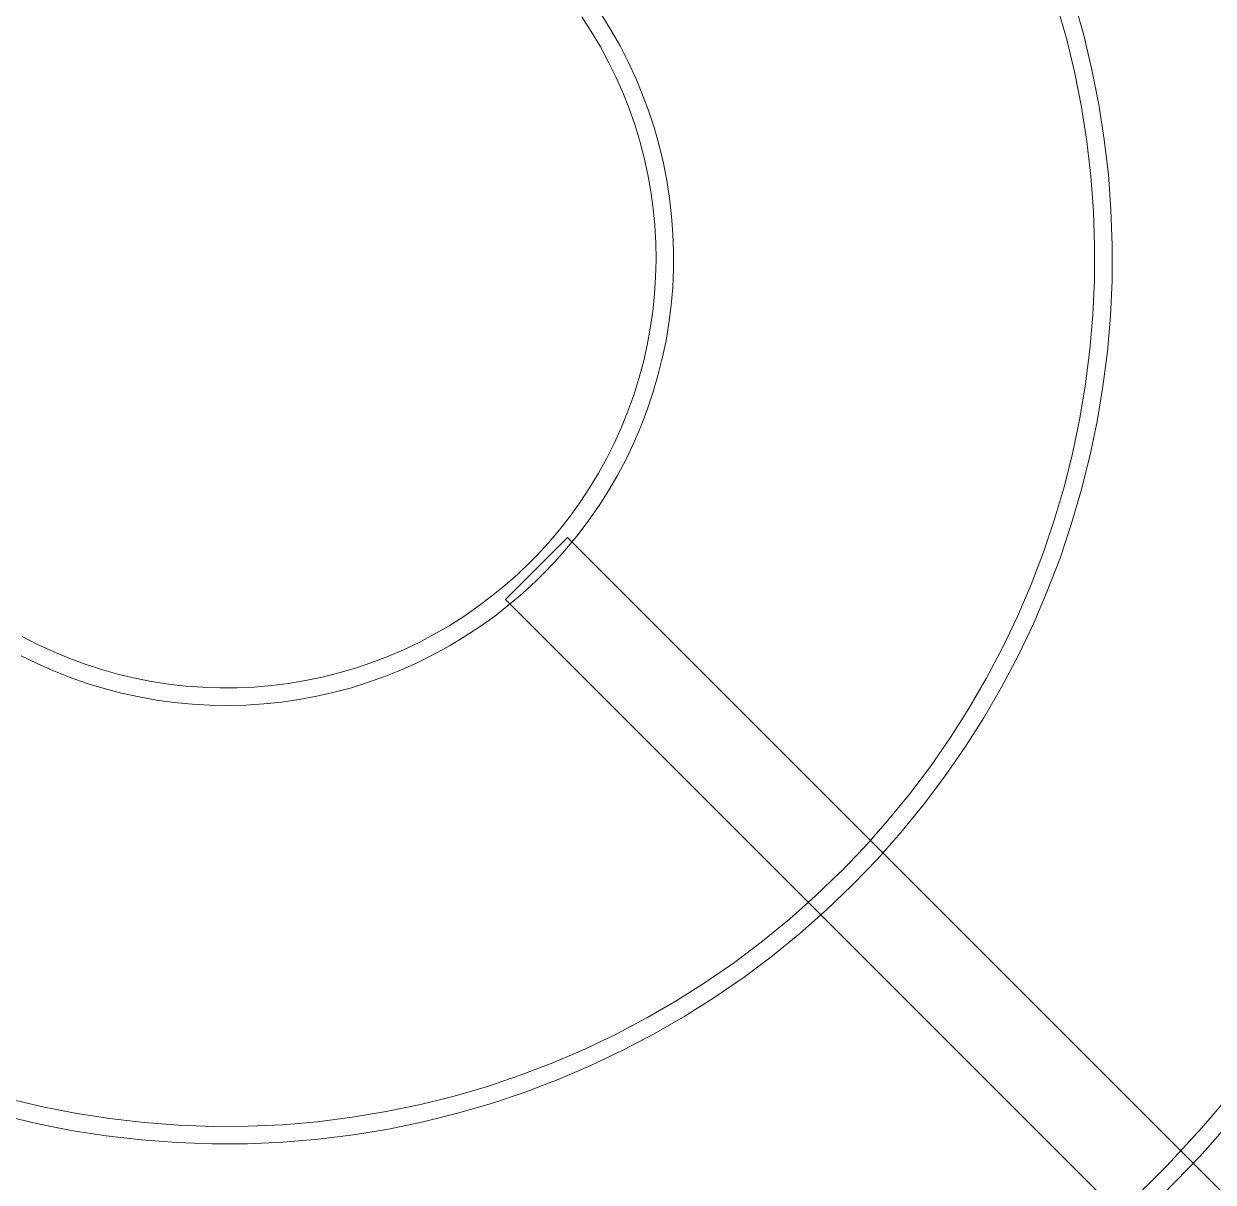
# Model space of a CAD drawing. Header units: millimetres. Extents: x -22227 to 20164, y 15335 to 61747.
# Drawn here: x -6296.5 to -6160.9, y 61141.6 to 61273.7 of the extents above; entities that cross this region are included whole.
import ezdxf

# ---------------------------------------------------------------- set-up
doc = ezdxf.new("R2010")
doc.units = ezdxf.units.MM
doc.layers.add('A-DETL-THIN', color=7, linetype='Continuous', lineweight=9)
doc.layers.add('M-EQPM', color=7, linetype='Continuous', lineweight=5)

# ---------------------------------------------------------------- blocks, each defined once
blk = doc.blocks.new('DanNong_VRV - OD-A-1-1235631-MẶT BẰNG BỐ TRÍ THIẾT BỊ')
at = {"layer": 'M-EQPM'}
for p, q in [((-403.61, 156.4), (-410.68, 149.33)), ((-403.61, 156.4), (-410.68, 149.33)), ((-214.1, -33.1), (-403.61, 156.4)), ((-403.61, 156.4), (-211.28, -35.93)), ((-218.35, -43), (-410.68, 149.33)), ((-410.68, 149.33), (-221.18, -40.17))]:
    blk.add_line(p, q, dxfattribs=at)
at = {"layer": 'M-EQPM', "flags": 128}
for points in [[(-335.73, 81.45), (-331.54, 85.8), (-327.54, 90.32)], [(-327.41, 93.59), (-331.29, 89.06), (-335.34, 84.69), (-337.14, 82.86)], [(-371.08, 116.8), (-368.28, 119.72), (-365.6, 122.74), (-363.05, 125.87), (-360.62, 129.1), (-358.32, 132.42), (-356.15, 135.83), (-354.13, 139.32), (-352.24, 142.9), (-350.5, 146.54), (-348.91, 150.25), (-347.46, 154.03), (-346.17, 157.85), (-345.04, 161.73), (-344.05, 165.65), (-343.23, 169.6), (-342.57, 173.59), (-342.06, 177.6), (-341.72, 181.62), (-341.53, 185.66), (-341.51, 189.7), (-341.65, 193.73), (-341.95, 197.76), (-342.41, 201.78), (-343.04, 205.77), (-343.82, 209.73), (-344.76, 213.66), (-345.85, 217.55)], [(-347.77, 216.99), (-346.7, 213.18), (-345.78, 209.33), (-345.01, 205.45), (-344.4, 201.53), (-343.95, 197.6), (-343.65, 193.65), (-343.51, 189.69), (-343.53, 185.74), (-343.71, 181.78), (-344.05, 177.83), (-344.54, 173.91), (-345.19, 170), (-346, 166.12), (-346.96, 162.28), (-348.07, 158.48), (-349.34, 154.73), (-350.75, 151.03), (-352.31, 147.39), (-354.02, 143.82), (-355.86, 140.31), (-357.85, 136.89), (-359.97, 133.54), (-362.22, 130.29), (-364.6, 127.12), (-367.11, 124.06), (-369.73, 121.09), (-372.48, 118.24), (-372.5, 118.22)], [(-406.44, 152.16), (-405.02, 153.63), (-403.67, 155.16), (-402.38, 156.74), (-401.15, 158.37), (-399.99, 160.04), (-398.9, 161.77), (-397.88, 163.53), (-396.92, 165.33), (-396.05, 167.18), (-395.24, 169.05), (-394.51, 170.96), (-393.86, 172.89), (-393.29, 174.85), (-392.79, 176.82), (-392.37, 178.82), (-392.04, 180.83), (-391.78, 182.86), (-391.61, 184.89), (-391.52, 186.93), (-391.51, 188.97), (-391.58, 191.01), (-391.73, 193.04), (-391.96, 195.07), (-392.28, 197.08), (-392.67, 199.08), (-393.14, 201.07), (-393.7, 203.03), (-394.33, 204.97), (-395.04, 206.88), (-395.82, 208.77), (-396.68, 210.62), (-397.61, 212.43), (-398.62, 214.21), (-399.69, 215.94)], [(-401.95, 215.74), (-400.89, 214.09), (-399.88, 212.41), (-398.95, 210.68), (-398.09, 208.92), (-397.3, 207.13), (-396.58, 205.31), (-395.93, 203.46), (-395.36, 201.58), (-394.86, 199.69), (-394.44, 197.77), (-394.1, 195.84), (-393.83, 193.9), (-393.64, 191.95), (-393.53, 190), (-393.5, 188.04), (-393.55, 186.08), (-393.67, 184.12), (-393.88, 182.17), (-394.16, 180.23), (-394.51, 178.31), (-394.95, 176.39), (-395.46, 174.5), (-396.05, 172.63), (-396.71, 170.79), (-397.44, 168.97), (-398.25, 167.18), (-399.12, 165.43), (-400.07, 163.71), (-401.08, 162.04), (-402.16, 160.4), (-403.31, 158.81), (-404.52, 157.27), (-405.78, 155.77), (-407.11, 154.33), (-407.85, 153.57)], [(-465.88, 142.9), (-464.05, 142), (-462.18, 141.17), (-460.28, 140.42), (-458.36, 139.75), (-456.41, 139.16), (-454.43, 138.64), (-452.44, 138.2), (-450.43, 137.84), (-448.41, 137.57), (-446.38, 137.37), (-444.35, 137.26), (-442.31, 137.22), (-440.27, 137.27), (-438.23, 137.4), (-436.2, 137.61), (-434.18, 137.91), (-432.18, 138.28), (-430.19, 138.73), (-428.22, 139.26), (-426.27, 139.87), (-424.35, 140.56), (-422.46, 141.32), (-420.6, 142.16), (-418.78, 143.08), (-416.99, 144.06), (-415.25, 145.12), (-413.54, 146.24), (-411.89, 147.43), (-410.28, 148.69), (-408.73, 150.01), (-407.22, 151.39), (-406.44, 152.16)], [(-407.85, 153.57), (-409.27, 152.22), (-410.73, 150.92), (-412.25, 149.68), (-413.81, 148.5), (-415.43, 147.38), (-417.08, 146.33), (-418.78, 145.35), (-420.51, 144.43), (-422.28, 143.59), (-424.08, 142.82), (-425.91, 142.12), (-427.77, 141.49), (-429.65, 140.94), (-431.55, 140.46), (-433.47, 140.06), (-435.4, 139.74), (-437.35, 139.49), (-439.3, 139.33), (-441.26, 139.24), (-443.22, 139.23), (-445.17, 139.3), (-447.13, 139.44), (-449.08, 139.67), (-451.01, 139.97), (-452.93, 140.35), (-454.84, 140.8), (-456.73, 141.33), (-458.59, 141.94), (-460.43, 142.62), (-462.24, 143.37), (-464.02, 144.2), (-465.76, 145.09)], [(-372.5, 118.22), (-375.35, 115.48), (-378.31, 112.85), (-381.38, 110.34), (-384.54, 107.96), (-387.8, 105.71), (-391.14, 103.59), (-394.57, 101.6), (-398.07, 99.75), (-401.64, 98.05), (-405.28, 96.48), (-408.98, 95.07), (-412.73, 93.8), (-416.53, 92.69), (-420.37, 91.73), (-424.25, 90.92), (-428.16, 90.27), (-432.08, 89.77), (-436.03, 89.43), (-439.99, 89.25), (-443.95, 89.23), (-447.9, 89.37), (-451.85, 89.67), (-455.79, 90.12), (-459.7, 90.73), (-463.58, 91.49), (-467.43, 92.41)], [(-468.06, 90.51), (-464.13, 89.57), (-460.17, 88.78), (-456.18, 88.15), (-452.17, 87.69), (-448.14, 87.38), (-444.1, 87.24), (-440.06, 87.25), (-436.03, 87.43), (-432, 87.77), (-427.99, 88.27), (-424.01, 88.93), (-420.05, 89.75), (-416.13, 90.73), (-412.25, 91.86), (-408.43, 93.14), (-404.65, 94.58), (-400.94, 96.17), (-397.29, 97.91), (-393.71, 99.79), (-390.22, 101.81), (-386.8, 103.97), (-383.48, 106.26), (-380.25, 108.69), (-377.12, 111.24), (-374.09, 113.92), (-371.17, 116.71), (-371.08, 116.8)], [(-337.14, 82.86), (-341.44, 78.73)]]:
    blk.add_lwpolyline(points, dxfattribs=at)
blk = doc.blocks.new('DanNong_VRV - OD-A-1-V165-MẶT BẰNG BỐ TRÍ THIẾT BỊ')
at = {"layer": 'A-DETL-THIN'}
blk.add_line((-371.17, 116.71), (-371.08, 116.8), dxfattribs=at)
at = {"layer": 'M-EQPM'}
for p, q in [((-403.61, 156.4), (-410.68, 149.33)), ((-403.61, 156.4), (-410.68, 149.33)), ((-214.1, -33.1), (-403.61, 156.4)), ((-403.61, 156.4), (-211.28, -35.93)), ((-218.35, -43), (-410.68, 149.33)), ((-410.68, 149.33), (-221.18, -40.17))]:
    blk.add_line(p, q, dxfattribs=at)
at = {"layer": 'M-EQPM', "flags": 128}
for points in [[(-335.73, 81.45), (-331.54, 85.8), (-327.54, 90.32)], [(-327.41, 93.59), (-331.29, 89.06), (-335.34, 84.69), (-337.14, 82.86)], [(-371.08, 116.8), (-368.28, 119.72), (-365.6, 122.74), (-363.05, 125.87), (-360.62, 129.1), (-358.32, 132.42), (-356.15, 135.83), (-354.13, 139.32), (-352.24, 142.9), (-350.5, 146.54), (-348.91, 150.25), (-347.46, 154.03), (-346.17, 157.85), (-345.04, 161.73), (-344.05, 165.65), (-343.23, 169.6), (-342.57, 173.59), (-342.06, 177.6), (-341.72, 181.62), (-341.53, 185.66), (-341.51, 189.7), (-341.65, 193.73), (-341.95, 197.76), (-342.41, 201.78), (-343.04, 205.77), (-343.82, 209.73), (-344.76, 213.66), (-345.85, 217.55)], [(-347.77, 216.99), (-346.7, 213.18), (-345.78, 209.33), (-345.01, 205.45), (-344.4, 201.53), (-343.95, 197.6), (-343.65, 193.65), (-343.51, 189.69), (-343.53, 185.74), (-343.71, 181.78), (-344.05, 177.83), (-344.54, 173.91), (-345.19, 170), (-346, 166.12), (-346.96, 162.28), (-348.07, 158.48), (-349.34, 154.73), (-350.75, 151.03), (-352.31, 147.39), (-354.02, 143.82), (-355.86, 140.31), (-357.85, 136.89), (-359.97, 133.54), (-362.22, 130.29), (-364.6, 127.12), (-367.11, 124.06), (-369.73, 121.09), (-372.48, 118.24), (-372.5, 118.22)], [(-406.44, 152.16), (-405.02, 153.63), (-403.67, 155.16), (-402.38, 156.74), (-401.15, 158.37), (-399.99, 160.04), (-398.9, 161.77), (-397.88, 163.53), (-396.92, 165.33), (-396.05, 167.18), (-395.24, 169.05), (-394.51, 170.96), (-393.86, 172.89), (-393.29, 174.85), (-392.79, 176.82), (-392.37, 178.82), (-392.04, 180.83), (-391.78, 182.86), (-391.61, 184.89), (-391.52, 186.93), (-391.51, 188.97), (-391.58, 191.01), (-391.73, 193.04), (-391.96, 195.07), (-392.28, 197.08), (-392.67, 199.08), (-393.14, 201.07), (-393.7, 203.03), (-394.33, 204.97), (-395.04, 206.88), (-395.82, 208.77), (-396.68, 210.62), (-397.61, 212.43), (-398.62, 214.21), (-399.69, 215.94)], [(-401.95, 215.74), (-400.89, 214.09), (-399.88, 212.41), (-398.95, 210.68), (-398.09, 208.92), (-397.3, 207.13), (-396.58, 205.31), (-395.93, 203.46), (-395.36, 201.58), (-394.86, 199.69), (-394.44, 197.77), (-394.1, 195.84), (-393.83, 193.9), (-393.64, 191.95), (-393.53, 190), (-393.5, 188.04), (-393.55, 186.08), (-393.67, 184.12), (-393.88, 182.17), (-394.16, 180.23), (-394.51, 178.31), (-394.95, 176.39), (-395.46, 174.5), (-396.05, 172.63), (-396.71, 170.79), (-397.44, 168.97), (-398.25, 167.18), (-399.12, 165.43), (-400.07, 163.71), (-401.08, 162.04), (-402.16, 160.4), (-403.31, 158.81), (-404.52, 157.27), (-405.78, 155.77), (-407.11, 154.33), (-407.85, 153.57)], [(-465.88, 142.9), (-464.05, 142), (-462.18, 141.17), (-460.28, 140.42), (-458.36, 139.75), (-456.41, 139.16), (-454.43, 138.64), (-452.44, 138.2), (-450.43, 137.84), (-448.41, 137.57), (-446.38, 137.37), (-444.35, 137.26), (-442.31, 137.22), (-440.27, 137.27), (-438.23, 137.4), (-436.2, 137.61), (-434.18, 137.91), (-432.18, 138.28), (-430.19, 138.73), (-428.22, 139.26), (-426.27, 139.87), (-424.35, 140.56), (-422.46, 141.32), (-420.6, 142.16), (-418.78, 143.08), (-416.99, 144.06), (-415.25, 145.12), (-413.54, 146.24), (-411.89, 147.43), (-410.28, 148.69), (-408.73, 150.01), (-407.22, 151.39), (-406.44, 152.16)], [(-407.85, 153.57), (-409.27, 152.22), (-410.73, 150.92), (-412.25, 149.68), (-413.81, 148.5), (-415.43, 147.38), (-417.08, 146.33), (-418.78, 145.35), (-420.51, 144.43), (-422.28, 143.59), (-424.08, 142.82), (-425.91, 142.12), (-427.77, 141.49), (-429.65, 140.94), (-431.55, 140.46), (-433.47, 140.06), (-435.4, 139.74), (-437.35, 139.49), (-439.3, 139.33), (-441.26, 139.24), (-443.22, 139.23), (-445.17, 139.3), (-447.13, 139.44), (-449.08, 139.67), (-451.01, 139.97), (-452.93, 140.35), (-454.84, 140.8), (-456.73, 141.33), (-458.59, 141.94), (-460.43, 142.62), (-462.24, 143.37), (-464.02, 144.2), (-465.76, 145.09)], [(-372.5, 118.22), (-375.35, 115.48), (-378.31, 112.85), (-381.38, 110.34), (-384.54, 107.96), (-387.8, 105.71), (-391.14, 103.59), (-394.57, 101.6), (-398.07, 99.75), (-401.64, 98.05), (-405.28, 96.48), (-408.98, 95.07), (-412.73, 93.8), (-416.53, 92.69), (-420.37, 91.73), (-424.25, 90.92), (-428.16, 90.27), (-432.08, 89.77), (-436.03, 89.43), (-439.99, 89.25), (-443.95, 89.23), (-447.9, 89.37), (-451.85, 89.67), (-455.79, 90.12), (-459.7, 90.73), (-463.58, 91.49), (-467.43, 92.41)], [(-468.06, 90.51), (-464.13, 89.57), (-460.17, 88.78), (-456.18, 88.15), (-452.17, 87.69), (-448.14, 87.38), (-444.1, 87.24), (-440.06, 87.25), (-436.03, 87.43), (-432, 87.77), (-427.99, 88.27), (-424.01, 88.93), (-420.05, 89.75), (-416.13, 90.73), (-412.25, 91.86), (-408.43, 93.14), (-404.65, 94.58), (-400.94, 96.17), (-397.29, 97.91), (-393.71, 99.79), (-390.22, 101.81), (-386.8, 103.97), (-383.48, 106.26), (-380.25, 108.69), (-377.12, 111.24), (-374.09, 113.92), (-371.17, 116.71), (-371.08, 116.8)], [(-337.14, 82.86), (-341.44, 78.73)]]:
    blk.add_lwpolyline(points, dxfattribs=at)
blk = doc.blocks.new('DanNong_VRV - OD-A-1-V174-MẶT BẰNG BỐ TRÍ THIẾT BỊ')
at = {"layer": 'A-DETL-THIN'}
blk.add_line((-371.17, 116.71), (-371.08, 116.8), dxfattribs=at)
at = {"layer": 'M-EQPM'}
for p, q in [((-403.61, 156.4), (-410.68, 149.33)), ((-403.61, 156.4), (-410.68, 149.33)), ((-403.61, 156.4), (-410.68, 149.33)), ((-403.61, 156.4), (-410.68, 149.33)), ((-214.1, -33.1), (-403.61, 156.4)), ((-403.61, 156.4), (-211.28, -35.93)), ((-214.1, -33.1), (-403.61, 156.4)), ((-403.61, 156.4), (-211.28, -35.93)), ((-218.35, -43), (-410.68, 149.33)), ((-410.68, 149.33), (-221.18, -40.17)), ((-218.35, -43), (-410.68, 149.33)), ((-410.68, 149.33), (-221.18, -40.17))]:
    blk.add_line(p, q, dxfattribs=at)
at = {"layer": 'M-EQPM', "flags": 128}
for points in [[(-335.73, 81.45), (-331.54, 85.8), (-327.54, 90.32)], [(-335.73, 81.45), (-331.54, 85.8), (-327.54, 90.32)], [(-327.41, 93.59), (-331.29, 89.06), (-335.34, 84.69), (-337.14, 82.86)], [(-327.41, 93.59), (-331.29, 89.06), (-335.34, 84.69), (-337.14, 82.86)], [(-371.08, 116.8), (-368.28, 119.72), (-365.6, 122.74), (-363.05, 125.87), (-360.62, 129.1), (-358.32, 132.42), (-356.15, 135.83), (-354.13, 139.32), (-352.24, 142.9), (-350.5, 146.54), (-348.91, 150.25), (-347.46, 154.03), (-346.17, 157.85), (-345.04, 161.73), (-344.05, 165.65), (-343.23, 169.6), (-342.57, 173.59), (-342.06, 177.6), (-341.72, 181.62), (-341.53, 185.66), (-341.51, 189.7), (-341.65, 193.73), (-341.95, 197.76), (-342.41, 201.78), (-343.04, 205.77), (-343.82, 209.73), (-344.76, 213.66), (-345.85, 217.55)], [(-371.08, 116.8), (-368.28, 119.72), (-365.6, 122.74), (-363.05, 125.87), (-360.62, 129.1), (-358.32, 132.42), (-356.15, 135.83), (-354.13, 139.32), (-352.24, 142.9), (-350.5, 146.54), (-348.91, 150.25), (-347.46, 154.03), (-346.17, 157.85), (-345.04, 161.73), (-344.05, 165.65), (-343.23, 169.6), (-342.57, 173.59), (-342.06, 177.6), (-341.72, 181.62), (-341.53, 185.66), (-341.51, 189.7), (-341.65, 193.73), (-341.95, 197.76), (-342.41, 201.78), (-343.04, 205.77), (-343.82, 209.73), (-344.76, 213.66), (-345.85, 217.55)], [(-347.77, 216.99), (-346.7, 213.18), (-345.78, 209.33), (-345.01, 205.45), (-344.4, 201.53), (-343.95, 197.6), (-343.65, 193.65), (-343.51, 189.69), (-343.53, 185.74), (-343.71, 181.78), (-344.05, 177.83), (-344.54, 173.91), (-345.19, 170), (-346, 166.12), (-346.96, 162.28), (-348.07, 158.48), (-349.34, 154.73), (-350.75, 151.03), (-352.31, 147.39), (-354.02, 143.82), (-355.86, 140.31), (-357.85, 136.89), (-359.97, 133.54), (-362.22, 130.29), (-364.6, 127.12), (-367.11, 124.06), (-369.73, 121.09), (-372.48, 118.24), (-372.5, 118.22)], [(-347.77, 216.99), (-346.7, 213.18), (-345.78, 209.33), (-345.01, 205.45), (-344.4, 201.53), (-343.95, 197.6), (-343.65, 193.65), (-343.51, 189.69), (-343.53, 185.74), (-343.71, 181.78), (-344.05, 177.83), (-344.54, 173.91), (-345.19, 170), (-346, 166.12), (-346.96, 162.28), (-348.07, 158.48), (-349.34, 154.73), (-350.75, 151.03), (-352.31, 147.39), (-354.02, 143.82), (-355.86, 140.31), (-357.85, 136.89), (-359.97, 133.54), (-362.22, 130.29), (-364.6, 127.12), (-367.11, 124.06), (-369.73, 121.09), (-372.48, 118.24), (-372.5, 118.22)], [(-406.44, 152.16), (-405.02, 153.63), (-403.67, 155.16), (-402.38, 156.74), (-401.15, 158.37), (-399.99, 160.04), (-398.9, 161.77), (-397.88, 163.53), (-396.92, 165.33), (-396.05, 167.18), (-395.24, 169.05), (-394.51, 170.96), (-393.86, 172.89), (-393.29, 174.85), (-392.79, 176.82), (-392.37, 178.82), (-392.04, 180.83), (-391.78, 182.86), (-391.61, 184.89), (-391.52, 186.93), (-391.51, 188.97), (-391.58, 191.01), (-391.73, 193.04), (-391.96, 195.07), (-392.28, 197.08), (-392.67, 199.08), (-393.14, 201.07), (-393.7, 203.03), (-394.33, 204.97), (-395.04, 206.88), (-395.82, 208.77), (-396.68, 210.62), (-397.61, 212.43), (-398.62, 214.21), (-399.69, 215.94)], [(-406.44, 152.16), (-405.02, 153.63), (-403.67, 155.16), (-402.38, 156.74), (-401.15, 158.37), (-399.99, 160.04), (-398.9, 161.77), (-397.88, 163.53), (-396.92, 165.33), (-396.05, 167.18), (-395.24, 169.05), (-394.51, 170.96), (-393.86, 172.89), (-393.29, 174.85), (-392.79, 176.82), (-392.37, 178.82), (-392.04, 180.83), (-391.78, 182.86), (-391.61, 184.89), (-391.52, 186.93), (-391.51, 188.97), (-391.58, 191.01), (-391.73, 193.04), (-391.96, 195.07), (-392.28, 197.08), (-392.67, 199.08), (-393.14, 201.07), (-393.7, 203.03), (-394.33, 204.97), (-395.04, 206.88), (-395.82, 208.77), (-396.68, 210.62), (-397.61, 212.43), (-398.62, 214.21), (-399.69, 215.94)], [(-401.95, 215.74), (-400.89, 214.09), (-399.88, 212.41), (-398.95, 210.68), (-398.09, 208.92), (-397.3, 207.13), (-396.58, 205.31), (-395.93, 203.46), (-395.36, 201.58), (-394.86, 199.69), (-394.44, 197.77), (-394.1, 195.84), (-393.83, 193.9), (-393.64, 191.95), (-393.53, 190), (-393.5, 188.04), (-393.55, 186.08), (-393.67, 184.12), (-393.88, 182.17), (-394.16, 180.23), (-394.51, 178.31), (-394.95, 176.39), (-395.46, 174.5), (-396.05, 172.63), (-396.71, 170.79), (-397.44, 168.97), (-398.25, 167.18), (-399.12, 165.43), (-400.07, 163.71), (-401.08, 162.04), (-402.16, 160.4), (-403.31, 158.81), (-404.52, 157.27), (-405.78, 155.77), (-407.11, 154.33), (-407.85, 153.57)], [(-401.95, 215.74), (-400.89, 214.09), (-399.88, 212.41), (-398.95, 210.68), (-398.09, 208.92), (-397.3, 207.13), (-396.58, 205.31), (-395.93, 203.46), (-395.36, 201.58), (-394.86, 199.69), (-394.44, 197.77), (-394.1, 195.84), (-393.83, 193.9), (-393.64, 191.95), (-393.53, 190), (-393.5, 188.04), (-393.55, 186.08), (-393.67, 184.12), (-393.88, 182.17), (-394.16, 180.23), (-394.51, 178.31), (-394.95, 176.39), (-395.46, 174.5), (-396.05, 172.63), (-396.71, 170.79), (-397.44, 168.97), (-398.25, 167.18), (-399.12, 165.43), (-400.07, 163.71), (-401.08, 162.04), (-402.16, 160.4), (-403.31, 158.81), (-404.52, 157.27), (-405.78, 155.77), (-407.11, 154.33), (-407.85, 153.57)], [(-465.88, 142.9), (-464.05, 142), (-462.18, 141.17), (-460.28, 140.42), (-458.36, 139.75), (-456.41, 139.16), (-454.43, 138.64), (-452.44, 138.2), (-450.43, 137.84), (-448.41, 137.57), (-446.38, 137.37), (-444.35, 137.26), (-442.31, 137.22), (-440.27, 137.27), (-438.23, 137.4), (-436.2, 137.61), (-434.18, 137.91), (-432.18, 138.28), (-430.19, 138.73), (-428.22, 139.26), (-426.27, 139.87), (-424.35, 140.56), (-422.46, 141.32), (-420.6, 142.16), (-418.78, 143.08), (-416.99, 144.06), (-415.25, 145.12), (-413.54, 146.24), (-411.89, 147.43), (-410.28, 148.69), (-408.73, 150.01), (-407.22, 151.39), (-406.44, 152.16)], [(-465.88, 142.9), (-464.05, 142), (-462.18, 141.17), (-460.28, 140.42), (-458.36, 139.75), (-456.41, 139.16), (-454.43, 138.64), (-452.44, 138.2), (-450.43, 137.84), (-448.41, 137.57), (-446.38, 137.37), (-444.35, 137.26), (-442.31, 137.22), (-440.27, 137.27), (-438.23, 137.4), (-436.2, 137.61), (-434.18, 137.91), (-432.18, 138.28), (-430.19, 138.73), (-428.22, 139.26), (-426.27, 139.87), (-424.35, 140.56), (-422.46, 141.32), (-420.6, 142.16), (-418.78, 143.08), (-416.99, 144.06), (-415.25, 145.12), (-413.54, 146.24), (-411.89, 147.43), (-410.28, 148.69), (-408.73, 150.01), (-407.22, 151.39), (-406.44, 152.16)], [(-407.85, 153.57), (-409.27, 152.22), (-410.73, 150.92), (-412.25, 149.68), (-413.81, 148.5), (-415.43, 147.38), (-417.08, 146.33), (-418.78, 145.35), (-420.51, 144.43), (-422.28, 143.59), (-424.08, 142.82), (-425.91, 142.12), (-427.77, 141.49), (-429.65, 140.94), (-431.55, 140.46), (-433.47, 140.06), (-435.4, 139.74), (-437.35, 139.49), (-439.3, 139.33), (-441.26, 139.24), (-443.22, 139.23), (-445.17, 139.3), (-447.13, 139.44), (-449.08, 139.67), (-451.01, 139.97), (-452.93, 140.35), (-454.84, 140.8), (-456.73, 141.33), (-458.59, 141.94), (-460.43, 142.62), (-462.24, 143.37), (-464.02, 144.2), (-465.76, 145.09)], [(-407.85, 153.57), (-409.27, 152.22), (-410.73, 150.92), (-412.25, 149.68), (-413.81, 148.5), (-415.43, 147.38), (-417.08, 146.33), (-418.78, 145.35), (-420.51, 144.43), (-422.28, 143.59), (-424.08, 142.82), (-425.91, 142.12), (-427.77, 141.49), (-429.65, 140.94), (-431.55, 140.46), (-433.47, 140.06), (-435.4, 139.74), (-437.35, 139.49), (-439.3, 139.33), (-441.26, 139.24), (-443.22, 139.23), (-445.17, 139.3), (-447.13, 139.44), (-449.08, 139.67), (-451.01, 139.97), (-452.93, 140.35), (-454.84, 140.8), (-456.73, 141.33), (-458.59, 141.94), (-460.43, 142.62), (-462.24, 143.37), (-464.02, 144.2), (-465.76, 145.09)], [(-372.5, 118.22), (-375.35, 115.48), (-378.31, 112.85), (-381.38, 110.34), (-384.54, 107.96), (-387.8, 105.71), (-391.14, 103.59), (-394.57, 101.6), (-398.07, 99.75), (-401.64, 98.05), (-405.28, 96.48), (-408.98, 95.07), (-412.73, 93.8), (-416.53, 92.69), (-420.37, 91.73), (-424.25, 90.92), (-428.16, 90.27), (-432.08, 89.77), (-436.03, 89.43), (-439.99, 89.25), (-443.95, 89.23), (-447.9, 89.37), (-451.85, 89.67), (-455.79, 90.12), (-459.7, 90.73), (-463.58, 91.49), (-467.43, 92.41)], [(-372.5, 118.22), (-375.35, 115.48), (-378.31, 112.85), (-381.38, 110.34), (-384.54, 107.96), (-387.8, 105.71), (-391.14, 103.59), (-394.57, 101.6), (-398.07, 99.75), (-401.64, 98.05), (-405.28, 96.48), (-408.98, 95.07), (-412.73, 93.8), (-416.53, 92.69), (-420.37, 91.73), (-424.25, 90.92), (-428.16, 90.27), (-432.08, 89.77), (-436.03, 89.43), (-439.99, 89.25), (-443.95, 89.23), (-447.9, 89.37), (-451.85, 89.67), (-455.79, 90.12), (-459.7, 90.73), (-463.58, 91.49), (-467.43, 92.41)], [(-468.06, 90.51), (-464.13, 89.57), (-460.17, 88.78), (-456.18, 88.15), (-452.17, 87.69), (-448.14, 87.38), (-444.1, 87.24), (-440.06, 87.25), (-436.03, 87.43), (-432, 87.77), (-427.99, 88.27), (-424.01, 88.93), (-420.05, 89.75), (-416.13, 90.73), (-412.25, 91.86), (-408.43, 93.14), (-404.65, 94.58), (-400.94, 96.17), (-397.29, 97.91), (-393.71, 99.79), (-390.22, 101.81), (-386.8, 103.97), (-383.48, 106.26), (-380.25, 108.69), (-377.12, 111.24), (-374.09, 113.92), (-371.17, 116.71), (-371.08, 116.8)], [(-468.06, 90.51), (-464.13, 89.57), (-460.17, 88.78), (-456.18, 88.15), (-452.17, 87.69), (-448.14, 87.38), (-444.1, 87.24), (-440.06, 87.25), (-436.03, 87.43), (-432, 87.77), (-427.99, 88.27), (-424.01, 88.93), (-420.05, 89.75), (-416.13, 90.73), (-412.25, 91.86), (-408.43, 93.14), (-404.65, 94.58), (-400.94, 96.17), (-397.29, 97.91), (-393.71, 99.79), (-390.22, 101.81), (-386.8, 103.97), (-383.48, 106.26), (-380.25, 108.69), (-377.12, 111.24), (-374.09, 113.92), (-371.17, 116.71), (-371.08, 116.8)], [(-337.14, 82.86), (-341.44, 78.73)], [(-337.14, 82.86), (-341.44, 78.73)]]:
    blk.add_lwpolyline(points, dxfattribs=at)
blk = doc.blocks.new('DanNong_VRV - OD-A-1-V179-MẶT BẰNG BỐ TRÍ THIẾT BỊ')
at = {"layer": 'A-DETL-THIN'}
blk.add_line((-371.17, 116.71), (-371.08, 116.8), dxfattribs=at)
blk.add_line((-371.17, 116.71), (-371.08, 116.8), dxfattribs=at)
at = {"layer": 'M-EQPM'}
for p, q in [((-403.61, 156.4), (-410.68, 149.33)), ((-403.61, 156.4), (-410.68, 149.33)), ((-403.61, 156.4), (-410.68, 149.33)), ((-403.61, 156.4), (-410.68, 149.33)), ((-214.1, -33.1), (-403.61, 156.4)), ((-403.61, 156.4), (-211.28, -35.93)), ((-214.1, -33.1), (-403.61, 156.4)), ((-403.61, 156.4), (-211.28, -35.93)), ((-218.35, -43), (-410.68, 149.33)), ((-410.68, 149.33), (-221.18, -40.17)), ((-218.35, -43), (-410.68, 149.33)), ((-410.68, 149.33), (-221.18, -40.17))]:
    blk.add_line(p, q, dxfattribs=at)
at = {"layer": 'M-EQPM', "flags": 128}
for points in [[(-335.73, 81.45), (-331.54, 85.8), (-327.54, 90.32)], [(-335.73, 81.45), (-331.54, 85.8), (-327.54, 90.32)], [(-327.41, 93.59), (-331.29, 89.06), (-335.34, 84.69), (-337.14, 82.86)], [(-327.41, 93.59), (-331.29, 89.06), (-335.34, 84.69), (-337.14, 82.86)], [(-371.08, 116.8), (-368.28, 119.72), (-365.6, 122.74), (-363.05, 125.87), (-360.62, 129.1), (-358.32, 132.42), (-356.15, 135.83), (-354.13, 139.32), (-352.24, 142.9), (-350.5, 146.54), (-348.91, 150.25), (-347.46, 154.03), (-346.17, 157.85), (-345.04, 161.73), (-344.05, 165.65), (-343.23, 169.6), (-342.57, 173.59), (-342.06, 177.6), (-341.72, 181.62), (-341.53, 185.66), (-341.51, 189.7), (-341.65, 193.73), (-341.95, 197.76), (-342.41, 201.78), (-343.04, 205.77), (-343.82, 209.73), (-344.76, 213.66), (-345.85, 217.55)], [(-371.08, 116.8), (-368.28, 119.72), (-365.6, 122.74), (-363.05, 125.87), (-360.62, 129.1), (-358.32, 132.42), (-356.15, 135.83), (-354.13, 139.32), (-352.24, 142.9), (-350.5, 146.54), (-348.91, 150.25), (-347.46, 154.03), (-346.17, 157.85), (-345.04, 161.73), (-344.05, 165.65), (-343.23, 169.6), (-342.57, 173.59), (-342.06, 177.6), (-341.72, 181.62), (-341.53, 185.66), (-341.51, 189.7), (-341.65, 193.73), (-341.95, 197.76), (-342.41, 201.78), (-343.04, 205.77), (-343.82, 209.73), (-344.76, 213.66), (-345.85, 217.55)], [(-347.77, 216.99), (-346.7, 213.18), (-345.78, 209.33), (-345.01, 205.45), (-344.4, 201.53), (-343.95, 197.6), (-343.65, 193.65), (-343.51, 189.69), (-343.53, 185.74), (-343.71, 181.78), (-344.05, 177.83), (-344.54, 173.91), (-345.19, 170), (-346, 166.12), (-346.96, 162.28), (-348.07, 158.48), (-349.34, 154.73), (-350.75, 151.03), (-352.31, 147.39), (-354.02, 143.82), (-355.86, 140.31), (-357.85, 136.89), (-359.97, 133.54), (-362.22, 130.29), (-364.6, 127.12), (-367.11, 124.06), (-369.73, 121.09), (-372.48, 118.24), (-372.5, 118.22)], [(-347.77, 216.99), (-346.7, 213.18), (-345.78, 209.33), (-345.01, 205.45), (-344.4, 201.53), (-343.95, 197.6), (-343.65, 193.65), (-343.51, 189.69), (-343.53, 185.74), (-343.71, 181.78), (-344.05, 177.83), (-344.54, 173.91), (-345.19, 170), (-346, 166.12), (-346.96, 162.28), (-348.07, 158.48), (-349.34, 154.73), (-350.75, 151.03), (-352.31, 147.39), (-354.02, 143.82), (-355.86, 140.31), (-357.85, 136.89), (-359.97, 133.54), (-362.22, 130.29), (-364.6, 127.12), (-367.11, 124.06), (-369.73, 121.09), (-372.48, 118.24), (-372.5, 118.22)], [(-406.44, 152.16), (-405.02, 153.63), (-403.67, 155.16), (-402.38, 156.74), (-401.15, 158.37), (-399.99, 160.04), (-398.9, 161.77), (-397.88, 163.53), (-396.92, 165.33), (-396.05, 167.18), (-395.24, 169.05), (-394.51, 170.96), (-393.86, 172.89), (-393.29, 174.85), (-392.79, 176.82), (-392.37, 178.82), (-392.04, 180.83), (-391.78, 182.86), (-391.61, 184.89), (-391.52, 186.93), (-391.51, 188.97), (-391.58, 191.01), (-391.73, 193.04), (-391.96, 195.07), (-392.28, 197.08), (-392.67, 199.08), (-393.14, 201.07), (-393.7, 203.03), (-394.33, 204.97), (-395.04, 206.88), (-395.82, 208.77), (-396.68, 210.62), (-397.61, 212.43), (-398.62, 214.21), (-399.69, 215.94)], [(-406.44, 152.16), (-405.02, 153.63), (-403.67, 155.16), (-402.38, 156.74), (-401.15, 158.37), (-399.99, 160.04), (-398.9, 161.77), (-397.88, 163.53), (-396.92, 165.33), (-396.05, 167.18), (-395.24, 169.05), (-394.51, 170.96), (-393.86, 172.89), (-393.29, 174.85), (-392.79, 176.82), (-392.37, 178.82), (-392.04, 180.83), (-391.78, 182.86), (-391.61, 184.89), (-391.52, 186.93), (-391.51, 188.97), (-391.58, 191.01), (-391.73, 193.04), (-391.96, 195.07), (-392.28, 197.08), (-392.67, 199.08), (-393.14, 201.07), (-393.7, 203.03), (-394.33, 204.97), (-395.04, 206.88), (-395.82, 208.77), (-396.68, 210.62), (-397.61, 212.43), (-398.62, 214.21), (-399.69, 215.94)], [(-401.95, 215.74), (-400.89, 214.09), (-399.88, 212.41), (-398.95, 210.68), (-398.09, 208.92), (-397.3, 207.13), (-396.58, 205.31), (-395.93, 203.46), (-395.36, 201.58), (-394.86, 199.69), (-394.44, 197.77), (-394.1, 195.84), (-393.83, 193.9), (-393.64, 191.95), (-393.53, 190), (-393.5, 188.04), (-393.55, 186.08), (-393.67, 184.12), (-393.88, 182.17), (-394.16, 180.23), (-394.51, 178.31), (-394.95, 176.39), (-395.46, 174.5), (-396.05, 172.63), (-396.71, 170.79), (-397.44, 168.97), (-398.25, 167.18), (-399.12, 165.43), (-400.07, 163.71), (-401.08, 162.04), (-402.16, 160.4), (-403.31, 158.81), (-404.52, 157.27), (-405.78, 155.77), (-407.11, 154.33), (-407.85, 153.57)], [(-401.95, 215.74), (-400.89, 214.09), (-399.88, 212.41), (-398.95, 210.68), (-398.09, 208.92), (-397.3, 207.13), (-396.58, 205.31), (-395.93, 203.46), (-395.36, 201.58), (-394.86, 199.69), (-394.44, 197.77), (-394.1, 195.84), (-393.83, 193.9), (-393.64, 191.95), (-393.53, 190), (-393.5, 188.04), (-393.55, 186.08), (-393.67, 184.12), (-393.88, 182.17), (-394.16, 180.23), (-394.51, 178.31), (-394.95, 176.39), (-395.46, 174.5), (-396.05, 172.63), (-396.71, 170.79), (-397.44, 168.97), (-398.25, 167.18), (-399.12, 165.43), (-400.07, 163.71), (-401.08, 162.04), (-402.16, 160.4), (-403.31, 158.81), (-404.52, 157.27), (-405.78, 155.77), (-407.11, 154.33), (-407.85, 153.57)], [(-465.88, 142.9), (-464.05, 142), (-462.18, 141.17), (-460.28, 140.42), (-458.36, 139.75), (-456.41, 139.16), (-454.43, 138.64), (-452.44, 138.2), (-450.43, 137.84), (-448.41, 137.57), (-446.38, 137.37), (-444.35, 137.26), (-442.31, 137.22), (-440.27, 137.27), (-438.23, 137.4), (-436.2, 137.61), (-434.18, 137.91), (-432.18, 138.28), (-430.19, 138.73), (-428.22, 139.26), (-426.27, 139.87), (-424.35, 140.56), (-422.46, 141.32), (-420.6, 142.16), (-418.78, 143.08), (-416.99, 144.06), (-415.25, 145.12), (-413.54, 146.24), (-411.89, 147.43), (-410.28, 148.69), (-408.73, 150.01), (-407.22, 151.39), (-406.44, 152.16)], [(-465.88, 142.9), (-464.05, 142), (-462.18, 141.17), (-460.28, 140.42), (-458.36, 139.75), (-456.41, 139.16), (-454.43, 138.64), (-452.44, 138.2), (-450.43, 137.84), (-448.41, 137.57), (-446.38, 137.37), (-444.35, 137.26), (-442.31, 137.22), (-440.27, 137.27), (-438.23, 137.4), (-436.2, 137.61), (-434.18, 137.91), (-432.18, 138.28), (-430.19, 138.73), (-428.22, 139.26), (-426.27, 139.87), (-424.35, 140.56), (-422.46, 141.32), (-420.6, 142.16), (-418.78, 143.08), (-416.99, 144.06), (-415.25, 145.12), (-413.54, 146.24), (-411.89, 147.43), (-410.28, 148.69), (-408.73, 150.01), (-407.22, 151.39), (-406.44, 152.16)], [(-407.85, 153.57), (-409.27, 152.22), (-410.73, 150.92), (-412.25, 149.68), (-413.81, 148.5), (-415.43, 147.38), (-417.08, 146.33), (-418.78, 145.35), (-420.51, 144.43), (-422.28, 143.59), (-424.08, 142.82), (-425.91, 142.12), (-427.77, 141.49), (-429.65, 140.94), (-431.55, 140.46), (-433.47, 140.06), (-435.4, 139.74), (-437.35, 139.49), (-439.3, 139.33), (-441.26, 139.24), (-443.22, 139.23), (-445.17, 139.3), (-447.13, 139.44), (-449.08, 139.67), (-451.01, 139.97), (-452.93, 140.35), (-454.84, 140.8), (-456.73, 141.33), (-458.59, 141.94), (-460.43, 142.62), (-462.24, 143.37), (-464.02, 144.2), (-465.76, 145.09)], [(-407.85, 153.57), (-409.27, 152.22), (-410.73, 150.92), (-412.25, 149.68), (-413.81, 148.5), (-415.43, 147.38), (-417.08, 146.33), (-418.78, 145.35), (-420.51, 144.43), (-422.28, 143.59), (-424.08, 142.82), (-425.91, 142.12), (-427.77, 141.49), (-429.65, 140.94), (-431.55, 140.46), (-433.47, 140.06), (-435.4, 139.74), (-437.35, 139.49), (-439.3, 139.33), (-441.26, 139.24), (-443.22, 139.23), (-445.17, 139.3), (-447.13, 139.44), (-449.08, 139.67), (-451.01, 139.97), (-452.93, 140.35), (-454.84, 140.8), (-456.73, 141.33), (-458.59, 141.94), (-460.43, 142.62), (-462.24, 143.37), (-464.02, 144.2), (-465.76, 145.09)], [(-372.5, 118.22), (-375.35, 115.48), (-378.31, 112.85), (-381.38, 110.34), (-384.54, 107.96), (-387.8, 105.71), (-391.14, 103.59), (-394.57, 101.6), (-398.07, 99.75), (-401.64, 98.05), (-405.28, 96.48), (-408.98, 95.07), (-412.73, 93.8), (-416.53, 92.69), (-420.37, 91.73), (-424.25, 90.92), (-428.16, 90.27), (-432.08, 89.77), (-436.03, 89.43), (-439.99, 89.25), (-443.95, 89.23), (-447.9, 89.37), (-451.85, 89.67), (-455.79, 90.12), (-459.7, 90.73), (-463.58, 91.49), (-467.43, 92.41)], [(-372.5, 118.22), (-375.35, 115.48), (-378.31, 112.85), (-381.38, 110.34), (-384.54, 107.96), (-387.8, 105.71), (-391.14, 103.59), (-394.57, 101.6), (-398.07, 99.75), (-401.64, 98.05), (-405.28, 96.48), (-408.98, 95.07), (-412.73, 93.8), (-416.53, 92.69), (-420.37, 91.73), (-424.25, 90.92), (-428.16, 90.27), (-432.08, 89.77), (-436.03, 89.43), (-439.99, 89.25), (-443.95, 89.23), (-447.9, 89.37), (-451.85, 89.67), (-455.79, 90.12), (-459.7, 90.73), (-463.58, 91.49), (-467.43, 92.41)], [(-468.06, 90.51), (-464.13, 89.57), (-460.17, 88.78), (-456.18, 88.15), (-452.17, 87.69), (-448.14, 87.38), (-444.1, 87.24), (-440.06, 87.25), (-436.03, 87.43), (-432, 87.77), (-427.99, 88.27), (-424.01, 88.93), (-420.05, 89.75), (-416.13, 90.73), (-412.25, 91.86), (-408.43, 93.14), (-404.65, 94.58), (-400.94, 96.17), (-397.29, 97.91), (-393.71, 99.79), (-390.22, 101.81), (-386.8, 103.97), (-383.48, 106.26), (-380.25, 108.69), (-377.12, 111.24), (-374.09, 113.92), (-371.17, 116.71), (-371.08, 116.8)], [(-468.06, 90.51), (-464.13, 89.57), (-460.17, 88.78), (-456.18, 88.15), (-452.17, 87.69), (-448.14, 87.38), (-444.1, 87.24), (-440.06, 87.25), (-436.03, 87.43), (-432, 87.77), (-427.99, 88.27), (-424.01, 88.93), (-420.05, 89.75), (-416.13, 90.73), (-412.25, 91.86), (-408.43, 93.14), (-404.65, 94.58), (-400.94, 96.17), (-397.29, 97.91), (-393.71, 99.79), (-390.22, 101.81), (-386.8, 103.97), (-383.48, 106.26), (-380.25, 108.69), (-377.12, 111.24), (-374.09, 113.92), (-371.17, 116.71), (-371.08, 116.8)], [(-337.14, 82.86), (-341.44, 78.73)], [(-337.14, 82.86), (-341.44, 78.73)]]:
    blk.add_lwpolyline(points, dxfattribs=at)
blk = doc.blocks.new('AK-SGS-M3-Hrvt_rvt-1-MẶT BẰNG BỐ TRÍ THIẾT BỊ')
at = {"layer": 'M-EQPM', "lineweight": 9}
for name in ['DanNong_VRV - OD-A-1-1235631-MẶT BẰNG BỐ TRÍ THIẾT BỊ', 'DanNong_VRV - OD-A-1-V165-MẶT BẰNG BỐ TRÍ THIẾT BỊ', 'DanNong_VRV - OD-A-1-V174-MẶT BẰNG BỐ TRÍ THIẾT BỊ', 'DanNong_VRV - OD-A-1-V179-MẶT BẰNG BỐ TRÍ THIẾT BỊ']:
    blk.add_blockref(name, (-5830.9, 61058.71), dxfattribs=at)

msp = doc.modelspace()

# ---------------------------------------------------------------- block references
at = {"lineweight": 5}
msp.add_blockref('AK-SGS-M3-Hrvt_rvt-1-MẶT BẰNG BỐ TRÍ THIẾT BỊ', (0, 0), dxfattribs=at)

doc.saveas('drawing.dxf')
